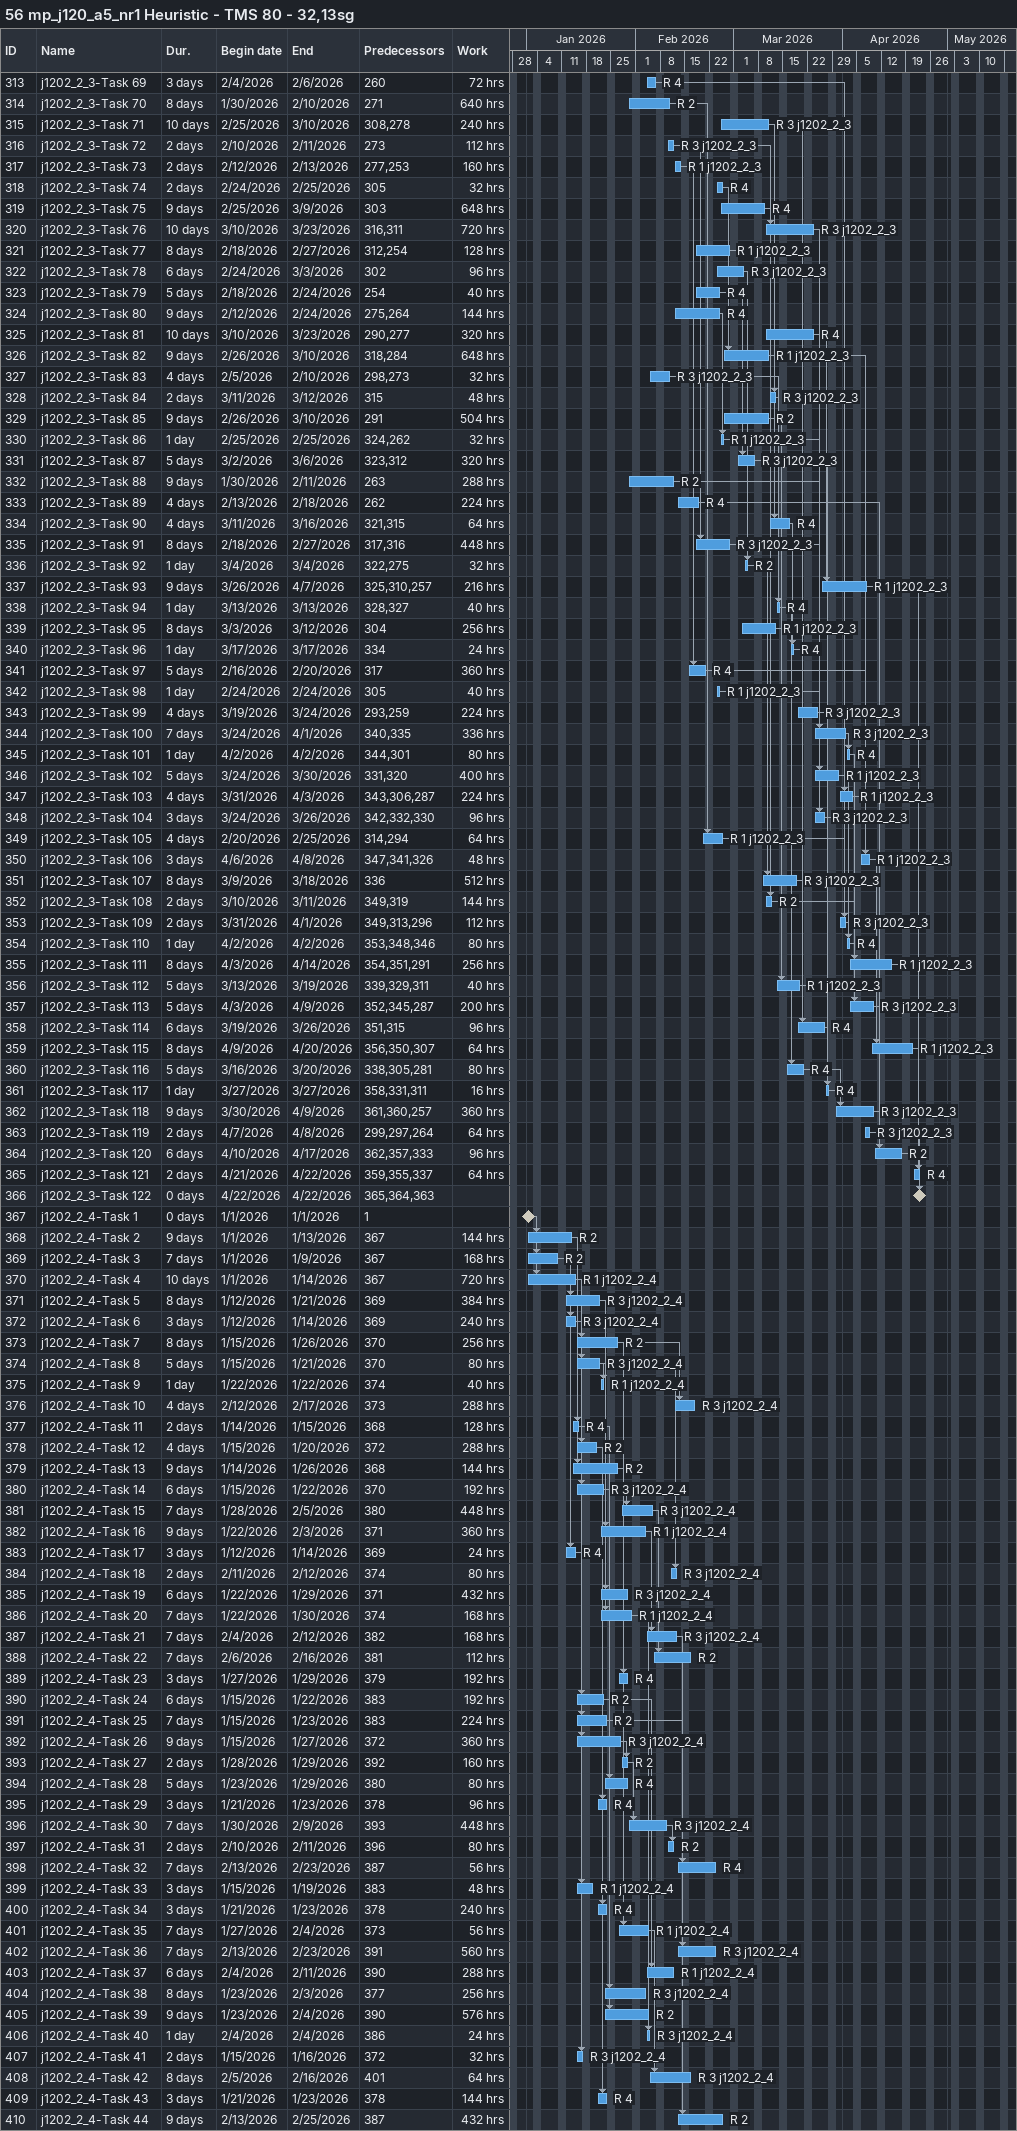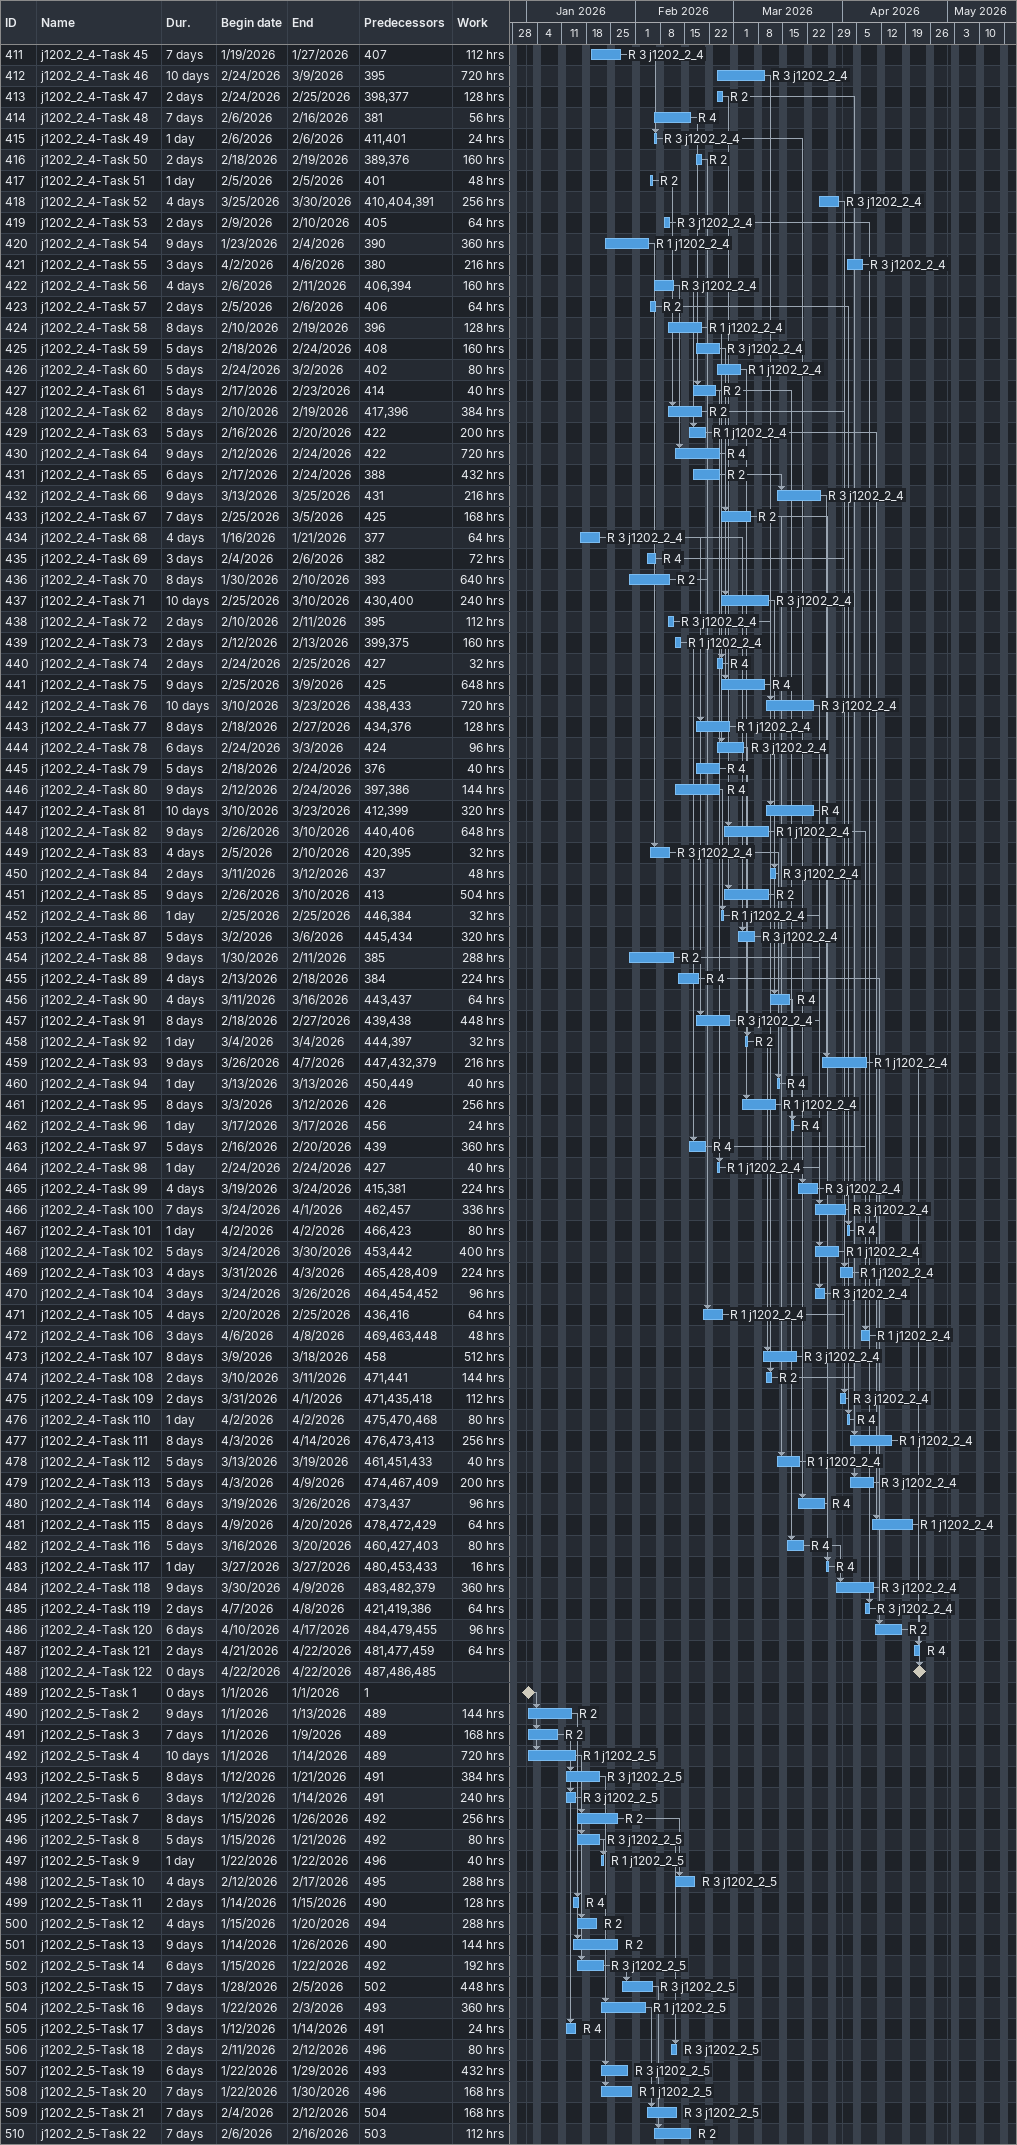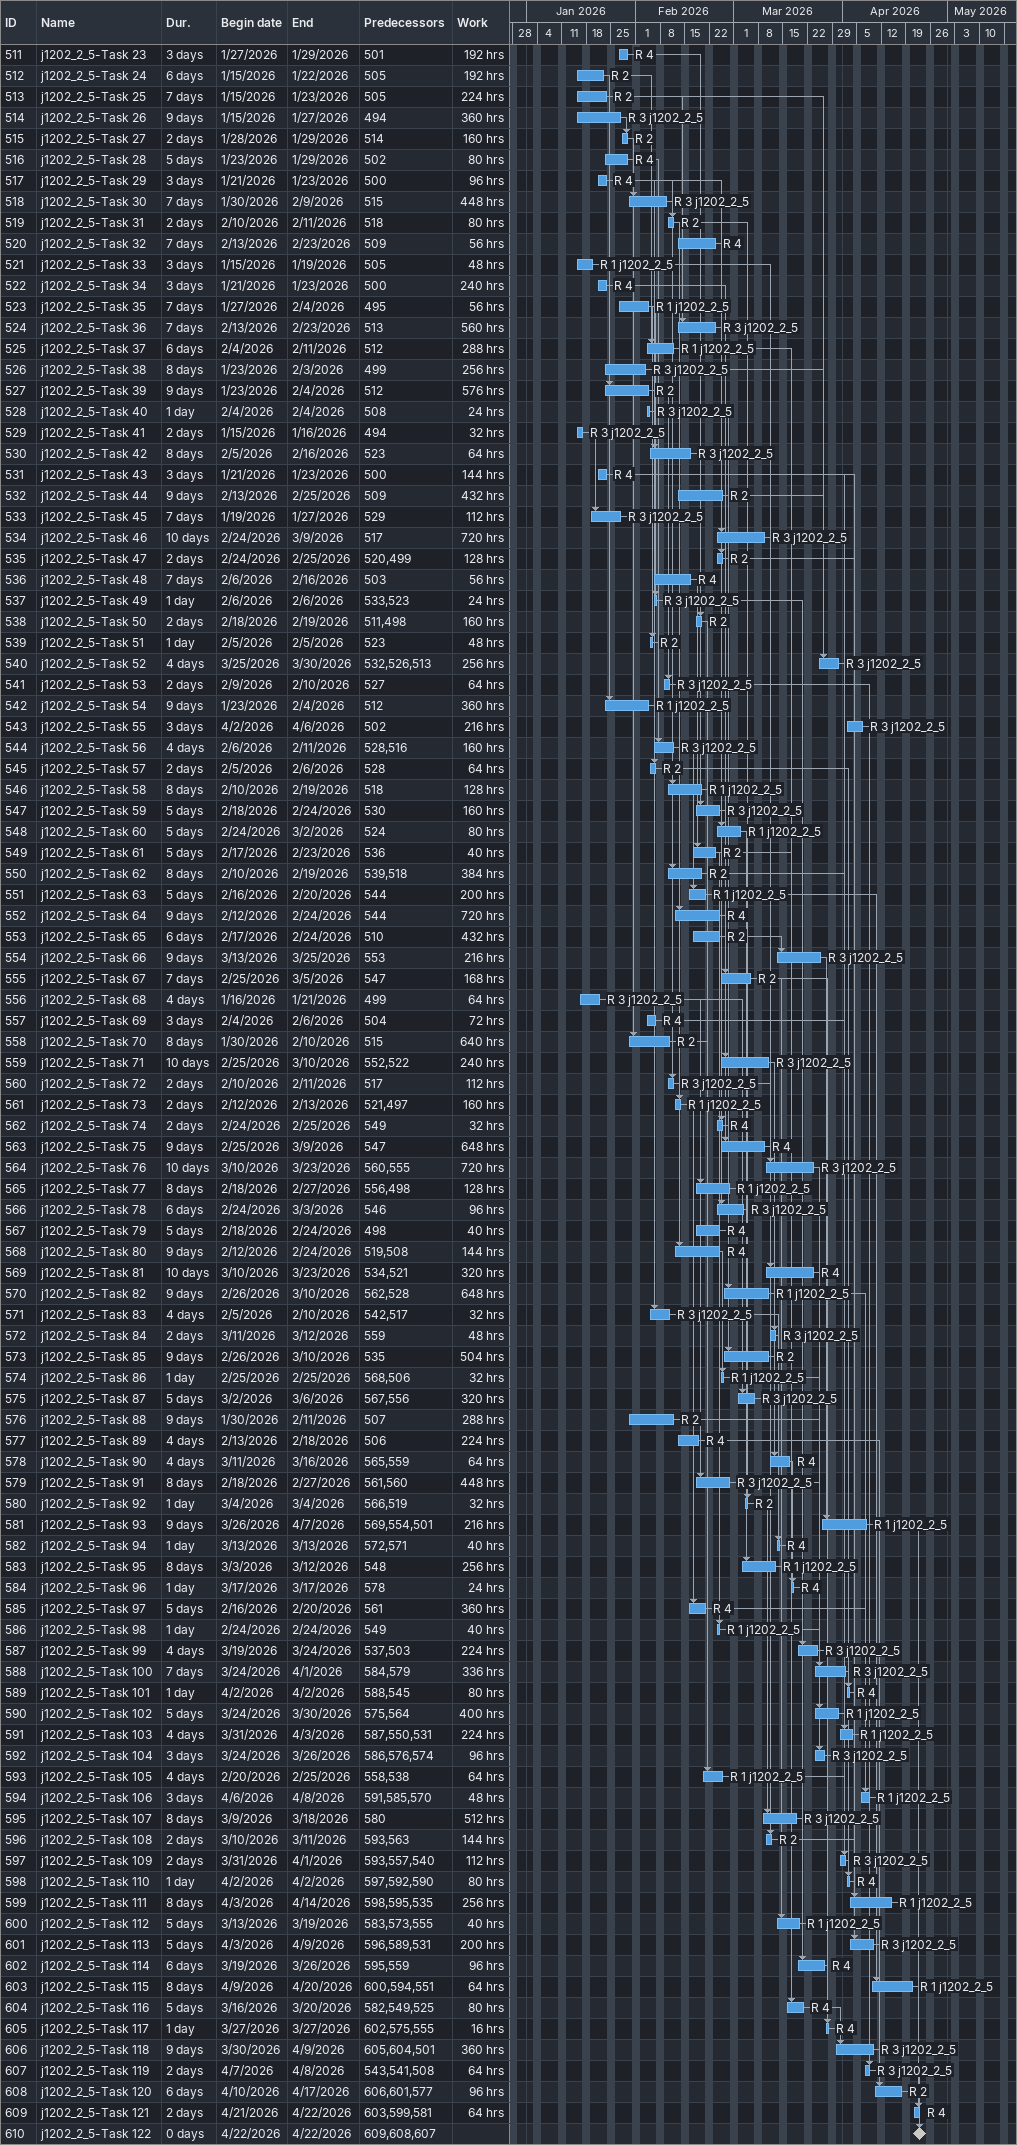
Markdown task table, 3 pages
56 mp_j120_a5_nr1 Heuristic - TMS 80 - 32,13sg

| ID | Task | Duration | Start | Finish | Predecessors | Resources | Work (h) |
|---|---|---|---|---|---|---|---|
| 313 | j1202_2_3-Task 69 | 3d | 2026-02-04 | 2026-02-06 | 260 | R 4 | 72 |
| 314 | j1202_2_3-Task 70 | 8d | 2026-01-30 | 2026-02-10 | 271 | R 2 | 640 |
| 315 | j1202_2_3-Task 71 | 10d | 2026-02-25 | 2026-03-10 | 308, 278 | R 3 j1202_2_3 | 240 |
| 316 | j1202_2_3-Task 72 | 2d | 2026-02-10 | 2026-02-11 | 273 | R 3 j1202_2_3 | 112 |
| 317 | j1202_2_3-Task 73 | 2d | 2026-02-12 | 2026-02-13 | 277, 253 | R 1 j1202_2_3 | 160 |
| 318 | j1202_2_3-Task 74 | 2d | 2026-02-24 | 2026-02-25 | 305 | R 4 | 32 |
| 319 | j1202_2_3-Task 75 | 9d | 2026-02-25 | 2026-03-09 | 303 | R 4 | 648 |
| 320 | j1202_2_3-Task 76 | 10d | 2026-03-10 | 2026-03-23 | 316, 311 | R 3 j1202_2_3 | 720 |
| 321 | j1202_2_3-Task 77 | 8d | 2026-02-18 | 2026-02-27 | 312, 254 | R 1 j1202_2_3 | 128 |
| 322 | j1202_2_3-Task 78 | 6d | 2026-02-24 | 2026-03-03 | 302 | R 3 j1202_2_3 | 96 |
| 323 | j1202_2_3-Task 79 | 5d | 2026-02-18 | 2026-02-24 | 254 | R 4 | 40 |
| 324 | j1202_2_3-Task 80 | 9d | 2026-02-12 | 2026-02-24 | 275, 264 | R 4 | 144 |
| 325 | j1202_2_3-Task 81 | 10d | 2026-03-10 | 2026-03-23 | 290, 277 | R 4 | 320 |
| 326 | j1202_2_3-Task 82 | 9d | 2026-02-26 | 2026-03-10 | 318, 284 | R 1 j1202_2_3 | 648 |
| 327 | j1202_2_3-Task 83 | 4d | 2026-02-05 | 2026-02-10 | 298, 273 | R 3 j1202_2_3 | 32 |
| 328 | j1202_2_3-Task 84 | 2d | 2026-03-11 | 2026-03-12 | 315 | R 3 j1202_2_3 | 48 |
| 329 | j1202_2_3-Task 85 | 9d | 2026-02-26 | 2026-03-10 | 291 | R 2 | 504 |
| 330 | j1202_2_3-Task 86 | 1d | 2026-02-25 | 2026-02-25 | 324, 262 | R 1 j1202_2_3 | 32 |
| 331 | j1202_2_3-Task 87 | 5d | 2026-03-02 | 2026-03-06 | 323, 312 | R 3 j1202_2_3 | 320 |
| 332 | j1202_2_3-Task 88 | 9d | 2026-01-30 | 2026-02-11 | 263 | R 2 | 288 |
| 333 | j1202_2_3-Task 89 | 4d | 2026-02-13 | 2026-02-18 | 262 | R 4 | 224 |
| 334 | j1202_2_3-Task 90 | 4d | 2026-03-11 | 2026-03-16 | 321, 315 | R 4 | 64 |
| 335 | j1202_2_3-Task 91 | 8d | 2026-02-18 | 2026-02-27 | 317, 316 | R 3 j1202_2_3 | 448 |
| 336 | j1202_2_3-Task 92 | 1d | 2026-03-04 | 2026-03-04 | 322, 275 | R 2 | 32 |
| 337 | j1202_2_3-Task 93 | 9d | 2026-03-26 | 2026-04-07 | 325, 310, 257 | R 1 j1202_2_3 | 216 |
| 338 | j1202_2_3-Task 94 | 1d | 2026-03-13 | 2026-03-13 | 328, 327 | R 4 | 40 |
| 339 | j1202_2_3-Task 95 | 8d | 2026-03-03 | 2026-03-12 | 304 | R 1 j1202_2_3 | 256 |
| 340 | j1202_2_3-Task 96 | 1d | 2026-03-17 | 2026-03-17 | 334 | R 4 | 24 |
| 341 | j1202_2_3-Task 97 | 5d | 2026-02-16 | 2026-02-20 | 317 | R 4 | 360 |
| 342 | j1202_2_3-Task 98 | 1d | 2026-02-24 | 2026-02-24 | 305 | R 1 j1202_2_3 | 40 |
| 343 | j1202_2_3-Task 99 | 4d | 2026-03-19 | 2026-03-24 | 293, 259 | R 3 j1202_2_3 | 224 |
| 344 | j1202_2_3-Task 100 | 7d | 2026-03-24 | 2026-04-01 | 340, 335 | R 3 j1202_2_3 | 336 |
| 345 | j1202_2_3-Task 101 | 1d | 2026-04-02 | 2026-04-02 | 344, 301 | R 4 | 80 |
| 346 | j1202_2_3-Task 102 | 5d | 2026-03-24 | 2026-03-30 | 331, 320 | R 1 j1202_2_3 | 400 |
| 347 | j1202_2_3-Task 103 | 4d | 2026-03-31 | 2026-04-03 | 343, 306, 287 | R 1 j1202_2_3 | 224 |
| 348 | j1202_2_3-Task 104 | 3d | 2026-03-24 | 2026-03-26 | 342, 332, 330 | R 3 j1202_2_3 | 96 |
| 349 | j1202_2_3-Task 105 | 4d | 2026-02-20 | 2026-02-25 | 314, 294 | R 1 j1202_2_3 | 64 |
| 350 | j1202_2_3-Task 106 | 3d | 2026-04-06 | 2026-04-08 | 347, 341, 326 | R 1 j1202_2_3 | 48 |
| 351 | j1202_2_3-Task 107 | 8d | 2026-03-09 | 2026-03-18 | 336 | R 3 j1202_2_3 | 512 |
| 352 | j1202_2_3-Task 108 | 2d | 2026-03-10 | 2026-03-11 | 349, 319 | R 2 | 144 |
| 353 | j1202_2_3-Task 109 | 2d | 2026-03-31 | 2026-04-01 | 349, 313, 296 | R 3 j1202_2_3 | 112 |
| 354 | j1202_2_3-Task 110 | 1d | 2026-04-02 | 2026-04-02 | 353, 348, 346 | R 4 | 80 |
| 355 | j1202_2_3-Task 111 | 8d | 2026-04-03 | 2026-04-14 | 354, 351, 291 | R 1 j1202_2_3 | 256 |
| 356 | j1202_2_3-Task 112 | 5d | 2026-03-13 | 2026-03-19 | 339, 329, 311 | R 1 j1202_2_3 | 40 |
| 357 | j1202_2_3-Task 113 | 5d | 2026-04-03 | 2026-04-09 | 352, 345, 287 | R 3 j1202_2_3 | 200 |
| 358 | j1202_2_3-Task 114 | 6d | 2026-03-19 | 2026-03-26 | 351, 315 | R 4 | 96 |
| 359 | j1202_2_3-Task 115 | 8d | 2026-04-09 | 2026-04-20 | 356, 350, 307 | R 1 j1202_2_3 | 64 |
| 360 | j1202_2_3-Task 116 | 5d | 2026-03-16 | 2026-03-20 | 338, 305, 281 | R 4 | 80 |
| 361 | j1202_2_3-Task 117 | 1d | 2026-03-27 | 2026-03-27 | 358, 331, 311 | R 4 | 16 |
| 362 | j1202_2_3-Task 118 | 9d | 2026-03-30 | 2026-04-09 | 361, 360, 257 | R 3 j1202_2_3 | 360 |
| 363 | j1202_2_3-Task 119 | 2d | 2026-04-07 | 2026-04-08 | 299, 297, 264 | R 3 j1202_2_3 | 64 |
| 364 | j1202_2_3-Task 120 | 6d | 2026-04-10 | 2026-04-17 | 362, 357, 333 | R 2 | 96 |
| 365 | j1202_2_3-Task 121 | 2d | 2026-04-21 | 2026-04-22 | 359, 355, 337 | R 4 | 64 |
| 366 | j1202_2_3-Task 122 | 0d | 2026-04-22 | 2026-04-22 | 365, 364, 363 |  |  |
| 367 | j1202_2_4-Task 1 | 0d | 2026-01-01 | 2026-01-01 | 1 |  |  |
| 368 | j1202_2_4-Task 2 | 9d | 2026-01-01 | 2026-01-13 | 367 | R 2 | 144 |
| 369 | j1202_2_4-Task 3 | 7d | 2026-01-01 | 2026-01-09 | 367 | R 2 | 168 |
| 370 | j1202_2_4-Task 4 | 10d | 2026-01-01 | 2026-01-14 | 367 | R 1 j1202_2_4 | 720 |
| 371 | j1202_2_4-Task 5 | 8d | 2026-01-12 | 2026-01-21 | 369 | R 3 j1202_2_4 | 384 |
| 372 | j1202_2_4-Task 6 | 3d | 2026-01-12 | 2026-01-14 | 369 | R 3 j1202_2_4 | 240 |
| 373 | j1202_2_4-Task 7 | 8d | 2026-01-15 | 2026-01-26 | 370 | R 2 | 256 |
| 374 | j1202_2_4-Task 8 | 5d | 2026-01-15 | 2026-01-21 | 370 | R 3 j1202_2_4 | 80 |
| 375 | j1202_2_4-Task 9 | 1d | 2026-01-22 | 2026-01-22 | 374 | R 1 j1202_2_4 | 40 |
| 376 | j1202_2_4-Task 10 | 4d | 2026-02-12 | 2026-02-17 | 373 | R 3 j1202_2_4 | 288 |
| 377 | j1202_2_4-Task 11 | 2d | 2026-01-14 | 2026-01-15 | 368 | R 4 | 128 |
| 378 | j1202_2_4-Task 12 | 4d | 2026-01-15 | 2026-01-20 | 372 | R 2 | 288 |
| 379 | j1202_2_4-Task 13 | 9d | 2026-01-14 | 2026-01-26 | 368 | R 2 | 144 |
| 380 | j1202_2_4-Task 14 | 6d | 2026-01-15 | 2026-01-22 | 370 | R 3 j1202_2_4 | 192 |
| 381 | j1202_2_4-Task 15 | 7d | 2026-01-28 | 2026-02-05 | 380 | R 3 j1202_2_4 | 448 |
| 382 | j1202_2_4-Task 16 | 9d | 2026-01-22 | 2026-02-03 | 371 | R 1 j1202_2_4 | 360 |
| 383 | j1202_2_4-Task 17 | 3d | 2026-01-12 | 2026-01-14 | 369 | R 4 | 24 |
| 384 | j1202_2_4-Task 18 | 2d | 2026-02-11 | 2026-02-12 | 374 | R 3 j1202_2_4 | 80 |
| 385 | j1202_2_4-Task 19 | 6d | 2026-01-22 | 2026-01-29 | 371 | R 3 j1202_2_4 | 432 |
| 386 | j1202_2_4-Task 20 | 7d | 2026-01-22 | 2026-01-30 | 374 | R 1 j1202_2_4 | 168 |
| 387 | j1202_2_4-Task 21 | 7d | 2026-02-04 | 2026-02-12 | 382 | R 3 j1202_2_4 | 168 |
| 388 | j1202_2_4-Task 22 | 7d | 2026-02-06 | 2026-02-16 | 381 | R 2 | 112 |
| 389 | j1202_2_4-Task 23 | 3d | 2026-01-27 | 2026-01-29 | 379 | R 4 | 192 |
| 390 | j1202_2_4-Task 24 | 6d | 2026-01-15 | 2026-01-22 | 383 | R 2 | 192 |
| 391 | j1202_2_4-Task 25 | 7d | 2026-01-15 | 2026-01-23 | 383 | R 2 | 224 |
| 392 | j1202_2_4-Task 26 | 9d | 2026-01-15 | 2026-01-27 | 372 | R 3 j1202_2_4 | 360 |
| 393 | j1202_2_4-Task 27 | 2d | 2026-01-28 | 2026-01-29 | 392 | R 2 | 160 |
| 394 | j1202_2_4-Task 28 | 5d | 2026-01-23 | 2026-01-29 | 380 | R 4 | 80 |
| 395 | j1202_2_4-Task 29 | 3d | 2026-01-21 | 2026-01-23 | 378 | R 4 | 96 |
| 396 | j1202_2_4-Task 30 | 7d | 2026-01-30 | 2026-02-09 | 393 | R 3 j1202_2_4 | 448 |
| 397 | j1202_2_4-Task 31 | 2d | 2026-02-10 | 2026-02-11 | 396 | R 2 | 80 |
| 398 | j1202_2_4-Task 32 | 7d | 2026-02-13 | 2026-02-23 | 387 | R 4 | 56 |
| 399 | j1202_2_4-Task 33 | 3d | 2026-01-15 | 2026-01-19 | 383 | R 1 j1202_2_4 | 48 |
| 400 | j1202_2_4-Task 34 | 3d | 2026-01-21 | 2026-01-23 | 378 | R 4 | 240 |
| 401 | j1202_2_4-Task 35 | 7d | 2026-01-27 | 2026-02-04 | 373 | R 1 j1202_2_4 | 56 |
| 402 | j1202_2_4-Task 36 | 7d | 2026-02-13 | 2026-02-23 | 391 | R 3 j1202_2_4 | 560 |
| 403 | j1202_2_4-Task 37 | 6d | 2026-02-04 | 2026-02-11 | 390 | R 1 j1202_2_4 | 288 |
| 404 | j1202_2_4-Task 38 | 8d | 2026-01-23 | 2026-02-03 | 377 | R 3 j1202_2_4 | 256 |
| 405 | j1202_2_4-Task 39 | 9d | 2026-01-23 | 2026-02-04 | 390 | R 2 | 576 |
| 406 | j1202_2_4-Task 40 | 1d | 2026-02-04 | 2026-02-04 | 386 | R 3 j1202_2_4 | 24 |
| 407 | j1202_2_4-Task 41 | 2d | 2026-01-15 | 2026-01-16 | 372 | R 3 j1202_2_4 | 32 |
| 408 | j1202_2_4-Task 42 | 8d | 2026-02-05 | 2026-02-16 | 401 | R 3 j1202_2_4 | 64 |
| 409 | j1202_2_4-Task 43 | 3d | 2026-01-21 | 2026-01-23 | 378 | R 4 | 144 |
| 410 | j1202_2_4-Task 44 | 9d | 2026-02-13 | 2026-02-25 | 387 | R 2 | 432 |
| 411 | j1202_2_4-Task 45 | 7d | 2026-01-19 | 2026-01-27 | 407 | R 3 j1202_2_4 | 112 |
| 412 | j1202_2_4-Task 46 | 10d | 2026-02-24 | 2026-03-09 | 395 | R 3 j1202_2_4 | 720 |
| 413 | j1202_2_4-Task 47 | 2d | 2026-02-24 | 2026-02-25 | 398, 377 | R 2 | 128 |
| 414 | j1202_2_4-Task 48 | 7d | 2026-02-06 | 2026-02-16 | 381 | R 4 | 56 |
| 415 | j1202_2_4-Task 49 | 1d | 2026-02-06 | 2026-02-06 | 411, 401 | R 3 j1202_2_4 | 24 |
| 416 | j1202_2_4-Task 50 | 2d | 2026-02-18 | 2026-02-19 | 389, 376 | R 2 | 160 |
| 417 | j1202_2_4-Task 51 | 1d | 2026-02-05 | 2026-02-05 | 401 | R 2 | 48 |
| 418 | j1202_2_4-Task 52 | 4d | 2026-03-25 | 2026-03-30 | 410, 404, 391 | R 3 j1202_2_4 | 256 |
| 419 | j1202_2_4-Task 53 | 2d | 2026-02-09 | 2026-02-10 | 405 | R 3 j1202_2_4 | 64 |
| 420 | j1202_2_4-Task 54 | 9d | 2026-01-23 | 2026-02-04 | 390 | R 1 j1202_2_4 | 360 |
| 421 | j1202_2_4-Task 55 | 3d | 2026-04-02 | 2026-04-06 | 380 | R 3 j1202_2_4 | 216 |
| 422 | j1202_2_4-Task 56 | 4d | 2026-02-06 | 2026-02-11 | 406, 394 | R 3 j1202_2_4 | 160 |
| 423 | j1202_2_4-Task 57 | 2d | 2026-02-05 | 2026-02-06 | 406 | R 2 | 64 |
| 424 | j1202_2_4-Task 58 | 8d | 2026-02-10 | 2026-02-19 | 396 | R 1 j1202_2_4 | 128 |
| 425 | j1202_2_4-Task 59 | 5d | 2026-02-18 | 2026-02-24 | 408 | R 3 j1202_2_4 | 160 |
| 426 | j1202_2_4-Task 60 | 5d | 2026-02-24 | 2026-03-02 | 402 | R 1 j1202_2_4 | 80 |
| 427 | j1202_2_4-Task 61 | 5d | 2026-02-17 | 2026-02-23 | 414 | R 2 | 40 |
| 428 | j1202_2_4-Task 62 | 8d | 2026-02-10 | 2026-02-19 | 417, 396 | R 2 | 384 |
| 429 | j1202_2_4-Task 63 | 5d | 2026-02-16 | 2026-02-20 | 422 | R 1 j1202_2_4 | 200 |
| 430 | j1202_2_4-Task 64 | 9d | 2026-02-12 | 2026-02-24 | 422 | R 4 | 720 |
| 431 | j1202_2_4-Task 65 | 6d | 2026-02-17 | 2026-02-24 | 388 | R 2 | 432 |
| 432 | j1202_2_4-Task 66 | 9d | 2026-03-13 | 2026-03-25 | 431 | R 3 j1202_2_4 | 216 |
| 433 | j1202_2_4-Task 67 | 7d | 2026-02-25 | 2026-03-05 | 425 | R 2 | 168 |
| 434 | j1202_2_4-Task 68 | 4d | 2026-01-16 | 2026-01-21 | 377 | R 3 j1202_2_4 | 64 |
| 435 | j1202_2_4-Task 69 | 3d | 2026-02-04 | 2026-02-06 | 382 | R 4 | 72 |
| 436 | j1202_2_4-Task 70 | 8d | 2026-01-30 | 2026-02-10 | 393 | R 2 | 640 |
| 437 | j1202_2_4-Task 71 | 10d | 2026-02-25 | 2026-03-10 | 430, 400 | R 3 j1202_2_4 | 240 |
| 438 | j1202_2_4-Task 72 | 2d | 2026-02-10 | 2026-02-11 | 395 | R 3 j1202_2_4 | 112 |
| 439 | j1202_2_4-Task 73 | 2d | 2026-02-12 | 2026-02-13 | 399, 375 | R 1 j1202_2_4 | 160 |
| 440 | j1202_2_4-Task 74 | 2d | 2026-02-24 | 2026-02-25 | 427 | R 4 | 32 |
| 441 | j1202_2_4-Task 75 | 9d | 2026-02-25 | 2026-03-09 | 425 | R 4 | 648 |
| 442 | j1202_2_4-Task 76 | 10d | 2026-03-10 | 2026-03-23 | 438, 433 | R 3 j1202_2_4 | 720 |
| 443 | j1202_2_4-Task 77 | 8d | 2026-02-18 | 2026-02-27 | 434, 376 | R 1 j1202_2_4 | 128 |
| 444 | j1202_2_4-Task 78 | 6d | 2026-02-24 | 2026-03-03 | 424 | R 3 j1202_2_4 | 96 |
| 445 | j1202_2_4-Task 79 | 5d | 2026-02-18 | 2026-02-24 | 376 | R 4 | 40 |
| 446 | j1202_2_4-Task 80 | 9d | 2026-02-12 | 2026-02-24 | 397, 386 | R 4 | 144 |
| 447 | j1202_2_4-Task 81 | 10d | 2026-03-10 | 2026-03-23 | 412, 399 | R 4 | 320 |
| 448 | j1202_2_4-Task 82 | 9d | 2026-02-26 | 2026-03-10 | 440, 406 | R 1 j1202_2_4 | 648 |
| 449 | j1202_2_4-Task 83 | 4d | 2026-02-05 | 2026-02-10 | 420, 395 | R 3 j1202_2_4 | 32 |
| 450 | j1202_2_4-Task 84 | 2d | 2026-03-11 | 2026-03-12 | 437 | R 3 j1202_2_4 | 48 |
| 451 | j1202_2_4-Task 85 | 9d | 2026-02-26 | 2026-03-10 | 413 | R 2 | 504 |
| 452 | j1202_2_4-Task 86 | 1d | 2026-02-25 | 2026-02-25 | 446, 384 | R 1 j1202_2_4 | 32 |
| 453 | j1202_2_4-Task 87 | 5d | 2026-03-02 | 2026-03-06 | 445, 434 | R 3 j1202_2_4 | 320 |
| 454 | j1202_2_4-Task 88 | 9d | 2026-01-30 | 2026-02-11 | 385 | R 2 | 288 |
| 455 | j1202_2_4-Task 89 | 4d | 2026-02-13 | 2026-02-18 | 384 | R 4 | 224 |
| 456 | j1202_2_4-Task 90 | 4d | 2026-03-11 | 2026-03-16 | 443, 437 | R 4 | 64 |
| 457 | j1202_2_4-Task 91 | 8d | 2026-02-18 | 2026-02-27 | 439, 438 | R 3 j1202_2_4 | 448 |
| 458 | j1202_2_4-Task 92 | 1d | 2026-03-04 | 2026-03-04 | 444, 397 | R 2 | 32 |
| 459 | j1202_2_4-Task 93 | 9d | 2026-03-26 | 2026-04-07 | 447, 432, 379 | R 1 j1202_2_4 | 216 |
| 460 | j1202_2_4-Task 94 | 1d | 2026-03-13 | 2026-03-13 | 450, 449 | R 4 | 40 |
| 461 | j1202_2_4-Task 95 | 8d | 2026-03-03 | 2026-03-12 | 426 | R 1 j1202_2_4 | 256 |
| 462 | j1202_2_4-Task 96 | 1d | 2026-03-17 | 2026-03-17 | 456 | R 4 | 24 |
| 463 | j1202_2_4-Task 97 | 5d | 2026-02-16 | 2026-02-20 | 439 | R 4 | 360 |
| 464 | j1202_2_4-Task 98 | 1d | 2026-02-24 | 2026-02-24 | 427 | R 1 j1202_2_4 | 40 |
| 465 | j1202_2_4-Task 99 | 4d | 2026-03-19 | 2026-03-24 | 415, 381 | R 3 j1202_2_4 | 224 |
| 466 | j1202_2_4-Task 100 | 7d | 2026-03-24 | 2026-04-01 | 462, 457 | R 3 j1202_2_4 | 336 |
| 467 | j1202_2_4-Task 101 | 1d | 2026-04-02 | 2026-04-02 | 466, 423 | R 4 | 80 |
| 468 | j1202_2_4-Task 102 | 5d | 2026-03-24 | 2026-03-30 | 453, 442 | R 1 j1202_2_4 | 400 |
| 469 | j1202_2_4-Task 103 | 4d | 2026-03-31 | 2026-04-03 | 465, 428, 409 | R 1 j1202_2_4 | 224 |
| 470 | j1202_2_4-Task 104 | 3d | 2026-03-24 | 2026-03-26 | 464, 454, 452 | R 3 j1202_2_4 | 96 |
| 471 | j1202_2_4-Task 105 | 4d | 2026-02-20 | 2026-02-25 | 436, 416 | R 1 j1202_2_4 | 64 |
| 472 | j1202_2_4-Task 106 | 3d | 2026-04-06 | 2026-04-08 | 469, 463, 448 | R 1 j1202_2_4 | 48 |
| 473 | j1202_2_4-Task 107 | 8d | 2026-03-09 | 2026-03-18 | 458 | R 3 j1202_2_4 | 512 |
| 474 | j1202_2_4-Task 108 | 2d | 2026-03-10 | 2026-03-11 | 471, 441 | R 2 | 144 |
| 475 | j1202_2_4-Task 109 | 2d | 2026-03-31 | 2026-04-01 | 471, 435, 418 | R 3 j1202_2_4 | 112 |
| 476 | j1202_2_4-Task 110 | 1d | 2026-04-02 | 2026-04-02 | 475, 470, 468 | R 4 | 80 |
| 477 | j1202_2_4-Task 111 | 8d | 2026-04-03 | 2026-04-14 | 476, 473, 413 | R 1 j1202_2_4 | 256 |
| 478 | j1202_2_4-Task 112 | 5d | 2026-03-13 | 2026-03-19 | 461, 451, 433 | R 1 j1202_2_4 | 40 |
| 479 | j1202_2_4-Task 113 | 5d | 2026-04-03 | 2026-04-09 | 474, 467, 409 | R 3 j1202_2_4 | 200 |
| 480 | j1202_2_4-Task 114 | 6d | 2026-03-19 | 2026-03-26 | 473, 437 | R 4 | 96 |
| 481 | j1202_2_4-Task 115 | 8d | 2026-04-09 | 2026-04-20 | 478, 472, 429 | R 1 j1202_2_4 | 64 |
| 482 | j1202_2_4-Task 116 | 5d | 2026-03-16 | 2026-03-20 | 460, 427, 403 | R 4 | 80 |
| 483 | j1202_2_4-Task 117 | 1d | 2026-03-27 | 2026-03-27 | 480, 453, 433 | R 4 | 16 |
| 484 | j1202_2_4-Task 118 | 9d | 2026-03-30 | 2026-04-09 | 483, 482, 379 | R 3 j1202_2_4 | 360 |
| 485 | j1202_2_4-Task 119 | 2d | 2026-04-07 | 2026-04-08 | 421, 419, 386 | R 3 j1202_2_4 | 64 |
| 486 | j1202_2_4-Task 120 | 6d | 2026-04-10 | 2026-04-17 | 484, 479, 455 | R 2 | 96 |
| 487 | j1202_2_4-Task 121 | 2d | 2026-04-21 | 2026-04-22 | 481, 477, 459 | R 4 | 64 |
| 488 | j1202_2_4-Task 122 | 0d | 2026-04-22 | 2026-04-22 | 487, 486, 485 |  |  |
| 489 | j1202_2_5-Task 1 | 0d | 2026-01-01 | 2026-01-01 | 1 |  |  |
| 490 | j1202_2_5-Task 2 | 9d | 2026-01-01 | 2026-01-13 | 489 | R 2 | 144 |
| 491 | j1202_2_5-Task 3 | 7d | 2026-01-01 | 2026-01-09 | 489 | R 2 | 168 |
| 492 | j1202_2_5-Task 4 | 10d | 2026-01-01 | 2026-01-14 | 489 | R 1 j1202_2_5 | 720 |
| 493 | j1202_2_5-Task 5 | 8d | 2026-01-12 | 2026-01-21 | 491 | R 3 j1202_2_5 | 384 |
| 494 | j1202_2_5-Task 6 | 3d | 2026-01-12 | 2026-01-14 | 491 | R 3 j1202_2_5 | 240 |
| 495 | j1202_2_5-Task 7 | 8d | 2026-01-15 | 2026-01-26 | 492 | R 2 | 256 |
| 496 | j1202_2_5-Task 8 | 5d | 2026-01-15 | 2026-01-21 | 492 | R 3 j1202_2_5 | 80 |
| 497 | j1202_2_5-Task 9 | 1d | 2026-01-22 | 2026-01-22 | 496 | R 1 j1202_2_5 | 40 |
| 498 | j1202_2_5-Task 10 | 4d | 2026-02-12 | 2026-02-17 | 495 | R 3 j1202_2_5 | 288 |
| 499 | j1202_2_5-Task 11 | 2d | 2026-01-14 | 2026-01-15 | 490 | R 4 | 128 |
| 500 | j1202_2_5-Task 12 | 4d | 2026-01-15 | 2026-01-20 | 494 | R 2 | 288 |
| 501 | j1202_2_5-Task 13 | 9d | 2026-01-14 | 2026-01-26 | 490 | R 2 | 144 |
| 502 | j1202_2_5-Task 14 | 6d | 2026-01-15 | 2026-01-22 | 492 | R 3 j1202_2_5 | 192 |
| 503 | j1202_2_5-Task 15 | 7d | 2026-01-28 | 2026-02-05 | 502 | R 3 j1202_2_5 | 448 |
| 504 | j1202_2_5-Task 16 | 9d | 2026-01-22 | 2026-02-03 | 493 | R 1 j1202_2_5 | 360 |
| 505 | j1202_2_5-Task 17 | 3d | 2026-01-12 | 2026-01-14 | 491 | R 4 | 24 |
| 506 | j1202_2_5-Task 18 | 2d | 2026-02-11 | 2026-02-12 | 496 | R 3 j1202_2_5 | 80 |
| 507 | j1202_2_5-Task 19 | 6d | 2026-01-22 | 2026-01-29 | 493 | R 3 j1202_2_5 | 432 |
| 508 | j1202_2_5-Task 20 | 7d | 2026-01-22 | 2026-01-30 | 496 | R 1 j1202_2_5 | 168 |
| 509 | j1202_2_5-Task 21 | 7d | 2026-02-04 | 2026-02-12 | 504 | R 3 j1202_2_5 | 168 |
| 510 | j1202_2_5-Task 22 | 7d | 2026-02-06 | 2026-02-16 | 503 | R 2 | 112 |
| 511 | j1202_2_5-Task 23 | 3d | 2026-01-27 | 2026-01-29 | 501 | R 4 | 192 |
| 512 | j1202_2_5-Task 24 | 6d | 2026-01-15 | 2026-01-22 | 505 | R 2 | 192 |
| 513 | j1202_2_5-Task 25 | 7d | 2026-01-15 | 2026-01-23 | 505 | R 2 | 224 |
| 514 | j1202_2_5-Task 26 | 9d | 2026-01-15 | 2026-01-27 | 494 | R 3 j1202_2_5 | 360 |
| 515 | j1202_2_5-Task 27 | 2d | 2026-01-28 | 2026-01-29 | 514 | R 2 | 160 |
| 516 | j1202_2_5-Task 28 | 5d | 2026-01-23 | 2026-01-29 | 502 | R 4 | 80 |
| 517 | j1202_2_5-Task 29 | 3d | 2026-01-21 | 2026-01-23 | 500 | R 4 | 96 |
| 518 | j1202_2_5-Task 30 | 7d | 2026-01-30 | 2026-02-09 | 515 | R 3 j1202_2_5 | 448 |
| 519 | j1202_2_5-Task 31 | 2d | 2026-02-10 | 2026-02-11 | 518 | R 2 | 80 |
| 520 | j1202_2_5-Task 32 | 7d | 2026-02-13 | 2026-02-23 | 509 | R 4 | 56 |
| 521 | j1202_2_5-Task 33 | 3d | 2026-01-15 | 2026-01-19 | 505 | R 1 j1202_2_5 | 48 |
| 522 | j1202_2_5-Task 34 | 3d | 2026-01-21 | 2026-01-23 | 500 | R 4 | 240 |
| 523 | j1202_2_5-Task 35 | 7d | 2026-01-27 | 2026-02-04 | 495 | R 1 j1202_2_5 | 56 |
| 524 | j1202_2_5-Task 36 | 7d | 2026-02-13 | 2026-02-23 | 513 | R 3 j1202_2_5 | 560 |
| 525 | j1202_2_5-Task 37 | 6d | 2026-02-04 | 2026-02-11 | 512 | R 1 j1202_2_5 | 288 |
| 526 | j1202_2_5-Task 38 | 8d | 2026-01-23 | 2026-02-03 | 499 | R 3 j1202_2_5 | 256 |
| 527 | j1202_2_5-Task 39 | 9d | 2026-01-23 | 2026-02-04 | 512 | R 2 | 576 |
| 528 | j1202_2_5-Task 40 | 1d | 2026-02-04 | 2026-02-04 | 508 | R 3 j1202_2_5 | 24 |
| 529 | j1202_2_5-Task 41 | 2d | 2026-01-15 | 2026-01-16 | 494 | R 3 j1202_2_5 | 32 |
| 530 | j1202_2_5-Task 42 | 8d | 2026-02-05 | 2026-02-16 | 523 | R 3 j1202_2_5 | 64 |
| 531 | j1202_2_5-Task 43 | 3d | 2026-01-21 | 2026-01-23 | 500 | R 4 | 144 |
| 532 | j1202_2_5-Task 44 | 9d | 2026-02-13 | 2026-02-25 | 509 | R 2 | 432 |
| 533 | j1202_2_5-Task 45 | 7d | 2026-01-19 | 2026-01-27 | 529 | R 3 j1202_2_5 | 112 |
| 534 | j1202_2_5-Task 46 | 10d | 2026-02-24 | 2026-03-09 | 517 | R 3 j1202_2_5 | 720 |
| 535 | j1202_2_5-Task 47 | 2d | 2026-02-24 | 2026-02-25 | 520, 499 | R 2 | 128 |
| 536 | j1202_2_5-Task 48 | 7d | 2026-02-06 | 2026-02-16 | 503 | R 4 | 56 |
| 537 | j1202_2_5-Task 49 | 1d | 2026-02-06 | 2026-02-06 | 533, 523 | R 3 j1202_2_5 | 24 |
| 538 | j1202_2_5-Task 50 | 2d | 2026-02-18 | 2026-02-19 | 511, 498 | R 2 | 160 |
| 539 | j1202_2_5-Task 51 | 1d | 2026-02-05 | 2026-02-05 | 523 | R 2 | 48 |
| 540 | j1202_2_5-Task 52 | 4d | 2026-03-25 | 2026-03-30 | 532, 526, 513 | R 3 j1202_2_5 | 256 |
| 541 | j1202_2_5-Task 53 | 2d | 2026-02-09 | 2026-02-10 | 527 | R 3 j1202_2_5 | 64 |
| 542 | j1202_2_5-Task 54 | 9d | 2026-01-23 | 2026-02-04 | 512 | R 1 j1202_2_5 | 360 |
| 543 | j1202_2_5-Task 55 | 3d | 2026-04-02 | 2026-04-06 | 502 | R 3 j1202_2_5 | 216 |
| 544 | j1202_2_5-Task 56 | 4d | 2026-02-06 | 2026-02-11 | 528, 516 | R 3 j1202_2_5 | 160 |
| 545 | j1202_2_5-Task 57 | 2d | 2026-02-05 | 2026-02-06 | 528 | R 2 | 64 |
| 546 | j1202_2_5-Task 58 | 8d | 2026-02-10 | 2026-02-19 | 518 | R 1 j1202_2_5 | 128 |
| 547 | j1202_2_5-Task 59 | 5d | 2026-02-18 | 2026-02-24 | 530 | R 3 j1202_2_5 | 160 |
| 548 | j1202_2_5-Task 60 | 5d | 2026-02-24 | 2026-03-02 | 524 | R 1 j1202_2_5 | 80 |
| 549 | j1202_2_5-Task 61 | 5d | 2026-02-17 | 2026-02-23 | 536 | R 2 | 40 |
| 550 | j1202_2_5-Task 62 | 8d | 2026-02-10 | 2026-02-19 | 539, 518 | R 2 | 384 |
| 551 | j1202_2_5-Task 63 | 5d | 2026-02-16 | 2026-02-20 | 544 | R 1 j1202_2_5 | 200 |
| 552 | j1202_2_5-Task 64 | 9d | 2026-02-12 | 2026-02-24 | 544 | R 4 | 720 |
| 553 | j1202_2_5-Task 65 | 6d | 2026-02-17 | 2026-02-24 | 510 | R 2 | 432 |
| 554 | j1202_2_5-Task 66 | 9d | 2026-03-13 | 2026-03-25 | 553 | R 3 j1202_2_5 | 216 |
| 555 | j1202_2_5-Task 67 | 7d | 2026-02-25 | 2026-03-05 | 547 | R 2 | 168 |
| 556 | j1202_2_5-Task 68 | 4d | 2026-01-16 | 2026-01-21 | 499 | R 3 j1202_2_5 | 64 |
| 557 | j1202_2_5-Task 69 | 3d | 2026-02-04 | 2026-02-06 | 504 | R 4 | 72 |
| 558 | j1202_2_5-Task 70 | 8d | 2026-01-30 | 2026-02-10 | 515 | R 2 | 640 |
| 559 | j1202_2_5-Task 71 | 10d | 2026-02-25 | 2026-03-10 | 552, 522 | R 3 j1202_2_5 | 240 |
| 560 | j1202_2_5-Task 72 | 2d | 2026-02-10 | 2026-02-11 | 517 | R 3 j1202_2_5 | 112 |
| 561 | j1202_2_5-Task 73 | 2d | 2026-02-12 | 2026-02-13 | 521, 497 | R 1 j1202_2_5 | 160 |
| 562 | j1202_2_5-Task 74 | 2d | 2026-02-24 | 2026-02-25 | 549 | R 4 | 32 |
| 563 | j1202_2_5-Task 75 | 9d | 2026-02-25 | 2026-03-09 | 547 | R 4 | 648 |
| 564 | j1202_2_5-Task 76 | 10d | 2026-03-10 | 2026-03-23 | 560, 555 | R 3 j1202_2_5 | 720 |
| 565 | j1202_2_5-Task 77 | 8d | 2026-02-18 | 2026-02-27 | 556, 498 | R 1 j1202_2_5 | 128 |
| 566 | j1202_2_5-Task 78 | 6d | 2026-02-24 | 2026-03-03 | 546 | R 3 j1202_2_5 | 96 |
| 567 | j1202_2_5-Task 79 | 5d | 2026-02-18 | 2026-02-24 | 498 | R 4 | 40 |
| 568 | j1202_2_5-Task 80 | 9d | 2026-02-12 | 2026-02-24 | 519, 508 | R 4 | 144 |
| 569 | j1202_2_5-Task 81 | 10d | 2026-03-10 | 2026-03-23 | 534, 521 | R 4 | 320 |
| 570 | j1202_2_5-Task 82 | 9d | 2026-02-26 | 2026-03-10 | 562, 528 | R 1 j1202_2_5 | 648 |
| 571 | j1202_2_5-Task 83 | 4d | 2026-02-05 | 2026-02-10 | 542, 517 | R 3 j1202_2_5 | 32 |
| 572 | j1202_2_5-Task 84 | 2d | 2026-03-11 | 2026-03-12 | 559 | R 3 j1202_2_5 | 48 |
| 573 | j1202_2_5-Task 85 | 9d | 2026-02-26 | 2026-03-10 | 535 | R 2 | 504 |
| 574 | j1202_2_5-Task 86 | 1d | 2026-02-25 | 2026-02-25 | 568, 506 | R 1 j1202_2_5 | 32 |
| 575 | j1202_2_5-Task 87 | 5d | 2026-03-02 | 2026-03-06 | 567, 556 | R 3 j1202_2_5 | 320 |
| 576 | j1202_2_5-Task 88 | 9d | 2026-01-30 | 2026-02-11 | 507 | R 2 | 288 |
| 577 | j1202_2_5-Task 89 | 4d | 2026-02-13 | 2026-02-18 | 506 | R 4 | 224 |
| 578 | j1202_2_5-Task 90 | 4d | 2026-03-11 | 2026-03-16 | 565, 559 | R 4 | 64 |
| 579 | j1202_2_5-Task 91 | 8d | 2026-02-18 | 2026-02-27 | 561, 560 | R 3 j1202_2_5 | 448 |
| 580 | j1202_2_5-Task 92 | 1d | 2026-03-04 | 2026-03-04 | 566, 519 | R 2 | 32 |
| 581 | j1202_2_5-Task 93 | 9d | 2026-03-26 | 2026-04-07 | 569, 554, 501 | R 1 j1202_2_5 | 216 |
| 582 | j1202_2_5-Task 94 | 1d | 2026-03-13 | 2026-03-13 | 572, 571 | R 4 | 40 |
| 583 | j1202_2_5-Task 95 | 8d | 2026-03-03 | 2026-03-12 | 548 | R 1 j1202_2_5 | 256 |
| 584 | j1202_2_5-Task 96 | 1d | 2026-03-17 | 2026-03-17 | 578 | R 4 | 24 |
| 585 | j1202_2_5-Task 97 | 5d | 2026-02-16 | 2026-02-20 | 561 | R 4 | 360 |
| 586 | j1202_2_5-Task 98 | 1d | 2026-02-24 | 2026-02-24 | 549 | R 1 j1202_2_5 | 40 |
| 587 | j1202_2_5-Task 99 | 4d | 2026-03-19 | 2026-03-24 | 537, 503 | R 3 j1202_2_5 | 224 |
| 588 | j1202_2_5-Task 100 | 7d | 2026-03-24 | 2026-04-01 | 584, 579 | R 3 j1202_2_5 | 336 |
| 589 | j1202_2_5-Task 101 | 1d | 2026-04-02 | 2026-04-02 | 588, 545 | R 4 | 80 |
| 590 | j1202_2_5-Task 102 | 5d | 2026-03-24 | 2026-03-30 | 575, 564 | R 1 j1202_2_5 | 400 |
| 591 | j1202_2_5-Task 103 | 4d | 2026-03-31 | 2026-04-03 | 587, 550, 531 | R 1 j1202_2_5 | 224 |
| 592 | j1202_2_5-Task 104 | 3d | 2026-03-24 | 2026-03-26 | 586, 576, 574 | R 3 j1202_2_5 | 96 |
| 593 | j1202_2_5-Task 105 | 4d | 2026-02-20 | 2026-02-25 | 558, 538 | R 1 j1202_2_5 | 64 |
| 594 | j1202_2_5-Task 106 | 3d | 2026-04-06 | 2026-04-08 | 591, 585, 570 | R 1 j1202_2_5 | 48 |
| 595 | j1202_2_5-Task 107 | 8d | 2026-03-09 | 2026-03-18 | 580 | R 3 j1202_2_5 | 512 |
| 596 | j1202_2_5-Task 108 | 2d | 2026-03-10 | 2026-03-11 | 593, 563 | R 2 | 144 |
| 597 | j1202_2_5-Task 109 | 2d | 2026-03-31 | 2026-04-01 | 593, 557, 540 | R 3 j1202_2_5 | 112 |
| 598 | j1202_2_5-Task 110 | 1d | 2026-04-02 | 2026-04-02 | 597, 592, 590 | R 4 | 80 |
| 599 | j1202_2_5-Task 111 | 8d | 2026-04-03 | 2026-04-14 | 598, 595, 535 | R 1 j1202_2_5 | 256 |
| 600 | j1202_2_5-Task 112 | 5d | 2026-03-13 | 2026-03-19 | 583, 573, 555 | R 1 j1202_2_5 | 40 |
| 601 | j1202_2_5-Task 113 | 5d | 2026-04-03 | 2026-04-09 | 596, 589, 531 | R 3 j1202_2_5 | 200 |
| 602 | j1202_2_5-Task 114 | 6d | 2026-03-19 | 2026-03-26 | 595, 559 | R 4 | 96 |
| 603 | j1202_2_5-Task 115 | 8d | 2026-04-09 | 2026-04-20 | 600, 594, 551 | R 1 j1202_2_5 | 64 |
| 604 | j1202_2_5-Task 116 | 5d | 2026-03-16 | 2026-03-20 | 582, 549, 525 | R 4 | 80 |
| 605 | j1202_2_5-Task 117 | 1d | 2026-03-27 | 2026-03-27 | 602, 575, 555 | R 4 | 16 |
| 606 | j1202_2_5-Task 118 | 9d | 2026-03-30 | 2026-04-09 | 605, 604, 501 | R 3 j1202_2_5 | 360 |
| 607 | j1202_2_5-Task 119 | 2d | 2026-04-07 | 2026-04-08 | 543, 541, 508 | R 3 j1202_2_5 | 64 |
| 608 | j1202_2_5-Task 120 | 6d | 2026-04-10 | 2026-04-17 | 606, 601, 577 | R 2 | 96 |
| 609 | j1202_2_5-Task 121 | 2d | 2026-04-21 | 2026-04-22 | 603, 599, 581 | R 4 | 64 |
| 610 | j1202_2_5-Task 122 | 0d | 2026-04-22 | 2026-04-22 | 609, 608, 607 |  |  |
